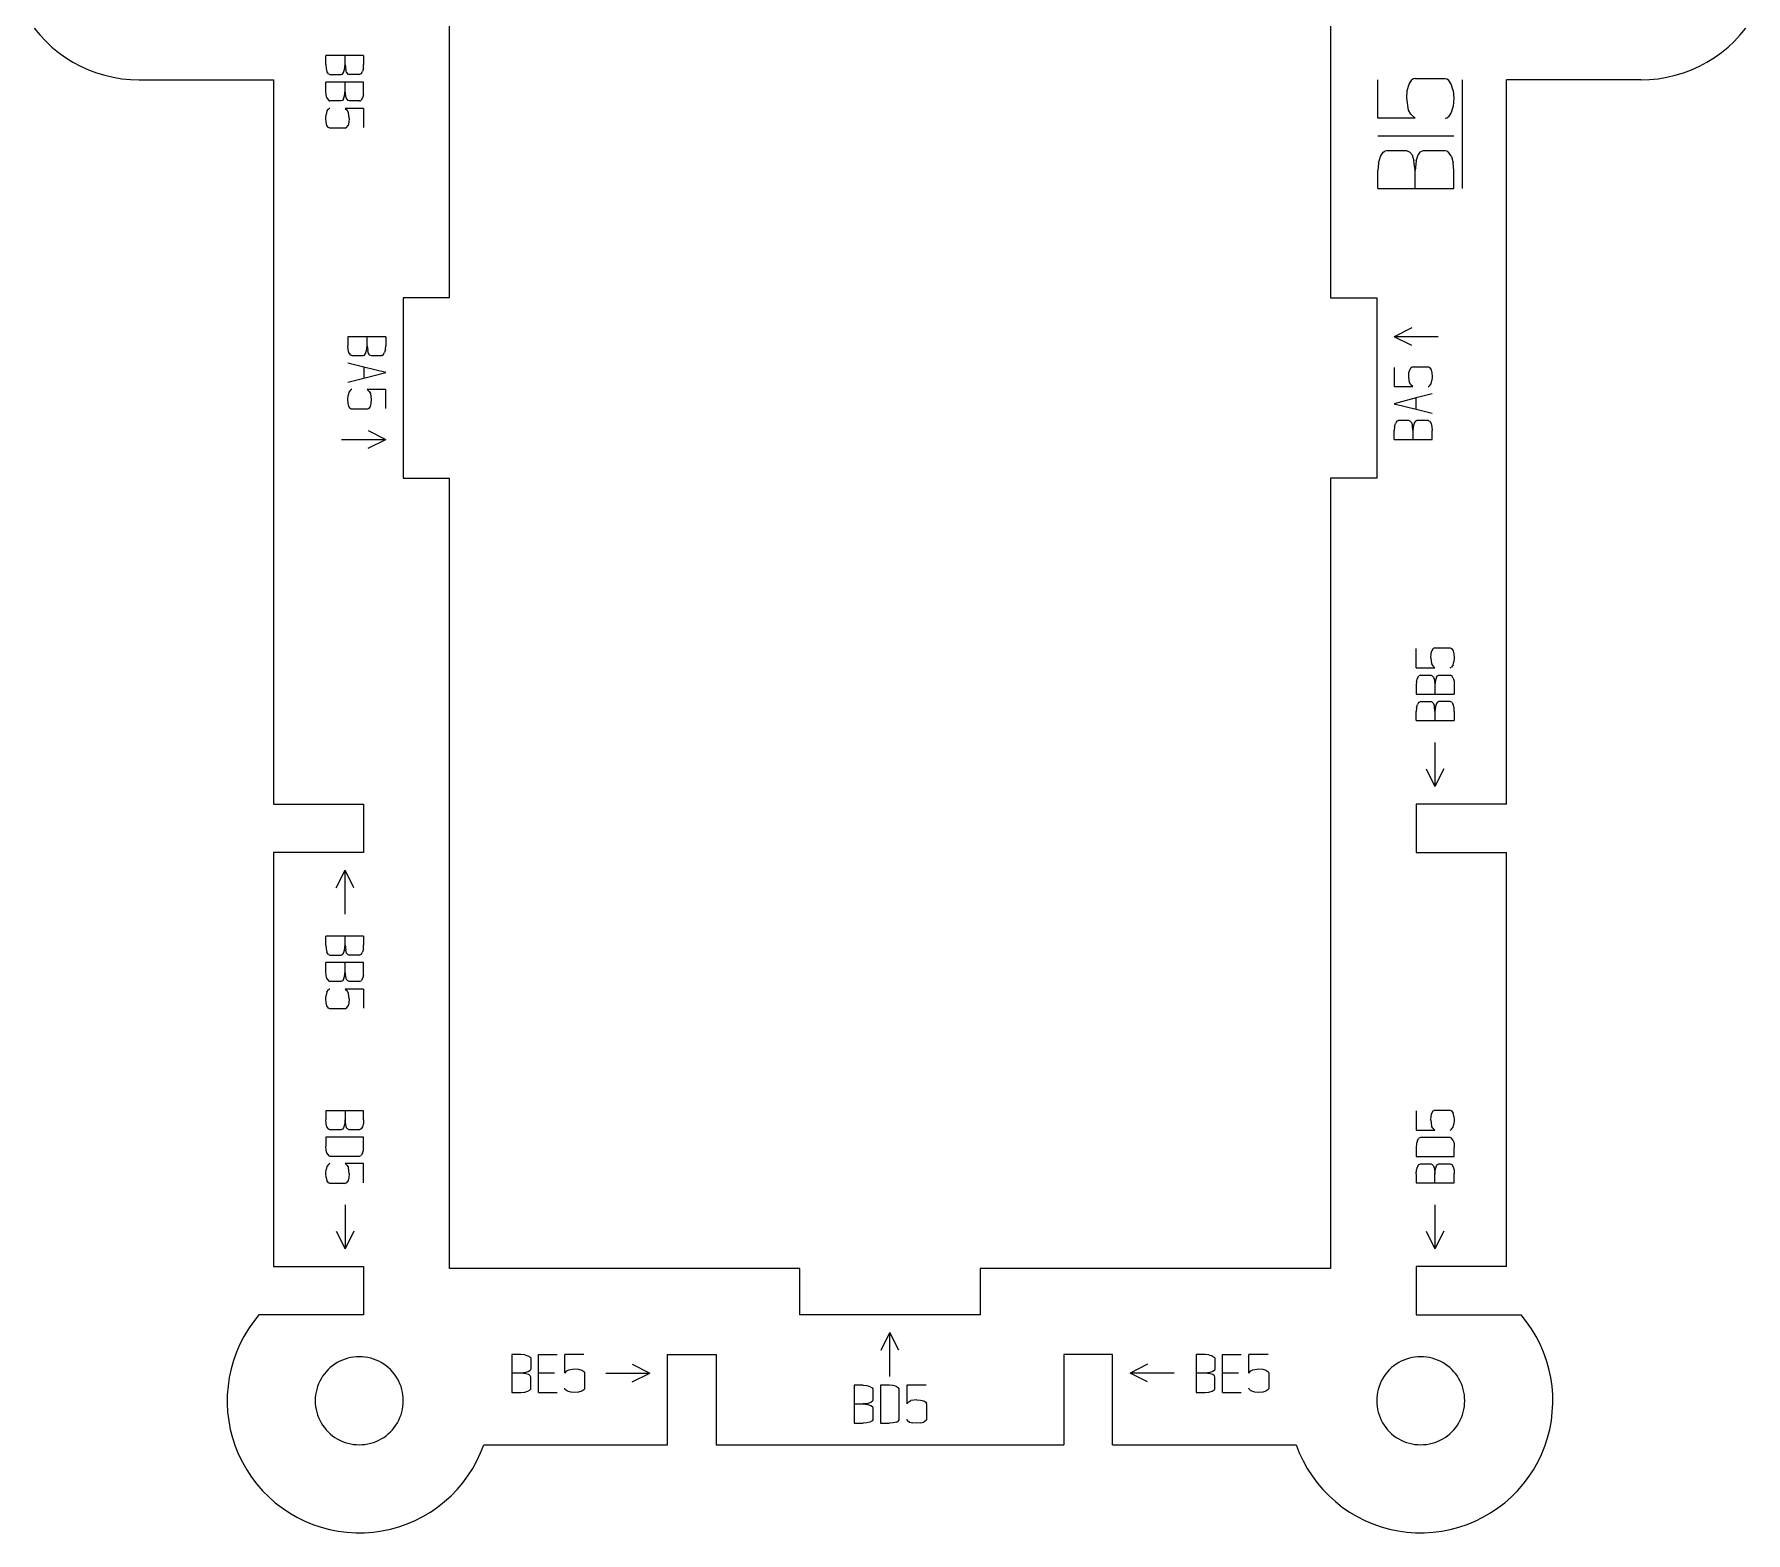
# Model space of a CAD drawing. Header units: millimetres. Extents: x 1228 to 1428, y -302 to 58.
# Drawn here: x 1230.9 to 1425.2, y -301.6 to -131.4 of the extents above; entities that cross this region are included whole.
import ezdxf

# ---------------------------------------------------------------- set-up
doc = ezdxf.new("R2010")
doc.units = ezdxf.units.MM
doc.layers.add('code', color=2, linetype='Continuous')
doc.layers.add('drawing', color=7, linetype='Continuous')

msp = doc.modelspace()

# ---------------------------------------------------------------- linework, layer by layer
at = {"layer": 'code'}
for p, q in [((1266.23, -133.81), (1264.03, -133.81)), ((1264.03, -134.83), (1264.03, -133.81)), ((1266.23, -134.83), (1266.23, -133.81)), ((1268.34, -133.81), (1266.23, -133.81)), ((1268.34, -133.81), (1268.34, -134.83)), ((1264.03, -134.83), (1264.07, -135.26)), ((1264.07, -135.26), (1264.17, -135.62)), ((1264.33, -135.87), (1264.17, -135.62)), ((1264.33, -135.87), (1264.42, -135.93)), ((1264.42, -135.93), (1264.51, -135.95)), ((1264.51, -135.95), (1265.77, -135.95)), ((1265.77, -135.95), (1265.92, -135.9)), ((1265.92, -135.9), (1266.06, -135.72)), ((1266.06, -135.72), (1266.16, -135.39)), ((1266.16, -135.39), (1266.23, -134.83)), ((1266.23, -134.83), (1266.3, -135.38)), ((1266.4, -135.72), (1266.3, -135.38)), ((1266.4, -135.72), (1266.54, -135.9)), ((1266.54, -135.9), (1266.69, -135.95)), ((1267.86, -135.95), (1266.69, -135.95)), ((1267.86, -135.95), (1267.95, -135.93)), ((1268.04, -135.87), (1267.95, -135.93)), ((1268.04, -135.87), (1268.2, -135.62)), ((1268.31, -135.26), (1268.2, -135.62)), ((1268.31, -135.26), (1268.34, -134.83)), ((1264.03, -137.83), (1264.03, -136.81)), ((1266.23, -136.81), (1264.03, -136.81)), ((1264.07, -138.26), (1264.03, -137.83)), ((1266.16, -138.38), (1266.23, -137.83)), ((1268.34, -136.81), (1266.23, -136.81)), ((1266.23, -137.83), (1266.23, -136.81)), ((1266.3, -138.38), (1266.23, -137.83)), ((1268.31, -138.26), (1268.34, -137.83)), ((1268.34, -137.83), (1268.34, -136.81)), ((1383.48, -140.91), (1383.48, -136.56)), ((1386.75, -138.66), (1386.82, -137.78)), ((1386.82, -137.78), (1387.03, -137.06)), ((1387.03, -137.06), (1387.34, -136.57)), ((1387.52, -136.45), (1387.34, -136.57)), ((1387.71, -136.41), (1387.52, -136.45)), ((1387.71, -136.41), (1391.13, -136.41)), ((1391.13, -136.41), (1391.32, -136.45)), ((1391.32, -136.45), (1391.5, -136.57)), ((1391.81, -137.06), (1391.5, -136.57)), ((1392.02, -137.78), (1391.81, -137.06)), ((1392.02, -137.78), (1392.09, -138.66)), ((1393.09, -148.9), (1393.09, -136.56)), ((1264.17, -138.62), (1264.07, -138.26)), ((1264.17, -138.62), (1264.33, -138.87)), ((1264.17, -140.13), (1264.33, -139.89)), ((1264.33, -138.87), (1264.42, -138.93)), ((1264.42, -139.83), (1264.33, -139.89)), ((1264.42, -138.93), (1264.51, -138.95)), ((1264.51, -139.81), (1264.42, -139.83)), ((1265.77, -138.95), (1264.51, -138.95)), ((1265.92, -138.89), (1265.77, -138.95)), ((1266.06, -138.72), (1265.92, -138.89)), ((1266.06, -138.72), (1266.16, -138.38)), ((1268.34, -139.81), (1266.23, -139.81)), ((1266.23, -139.81), (1266.48, -140.02)), ((1266.4, -138.72), (1266.3, -138.38)), ((1266.4, -138.72), (1266.54, -138.89)), ((1266.69, -138.95), (1266.54, -138.89)), ((1267.86, -138.95), (1266.69, -138.95)), ((1267.86, -138.95), (1267.95, -138.93)), ((1267.95, -138.93), (1268.04, -138.87)), ((1268.2, -138.62), (1268.04, -138.87)), ((1268.31, -138.26), (1268.2, -138.62)), ((1268.34, -139.81), (1268.34, -141.98)), ((1386.95, -140.01), (1386.75, -138.66)), ((1392.02, -139.54), (1391.81, -140.26)), ((1392.09, -138.66), (1392.02, -139.54)), ((1264.03, -140.93), (1264.07, -140.49)), ((1264.07, -141.37), (1264.03, -140.93)), ((1264.17, -140.13), (1264.07, -140.49)), ((1264.17, -141.73), (1264.07, -141.37)), ((1264.33, -141.97), (1264.17, -141.73)), ((1266.41, -141.97), (1266.57, -141.73)), ((1266.61, -140.26), (1266.48, -140.02)), ((1266.67, -141.37), (1266.57, -141.73)), ((1266.71, -140.93), (1266.61, -140.26)), ((1266.71, -140.93), (1266.67, -141.37)), ((1387.71, -140.91), (1383.48, -140.91)), ((1387.2, -140.47), (1386.95, -140.01)), ((1387.71, -140.91), (1387.2, -140.47)), ((1391.13, -140.91), (1391.32, -140.87)), ((1391.32, -140.87), (1391.5, -140.75)), ((1391.81, -140.26), (1391.5, -140.75)), ((1264.42, -142.03), (1264.33, -141.97)), ((1264.51, -142.05), (1264.42, -142.03)), ((1266.23, -142.05), (1264.51, -142.05)), ((1266.23, -142.05), (1266.32, -142.03)), ((1266.32, -142.03), (1266.41, -141.97)), ((1383.46, -142.91), (1392.09, -142.91)), ((1383.55, -146.01), (1383.76, -145.28)), ((1383.76, -145.28), (1384.08, -144.78)), ((1384.08, -144.78), (1384.25, -144.66)), ((1384.44, -144.62), (1384.25, -144.66)), ((1386.77, -144.62), (1384.44, -144.62)), ((1386.77, -144.62), (1387.08, -144.73)), ((1387.08, -144.73), (1387.36, -145.08)), ((1387.36, -145.08), (1387.57, -145.76)), ((1387.83, -145.75), (1388.05, -145.08)), ((1388.05, -145.08), (1388.31, -144.73)), ((1388.62, -144.62), (1388.31, -144.73)), ((1391.13, -144.62), (1388.62, -144.62)), ((1391.33, -144.66), (1391.13, -144.62)), ((1391.33, -144.66), (1391.51, -144.78)), ((1391.82, -145.28), (1391.51, -144.78)), ((1391.82, -145.28), (1392.02, -146)), ((1383.55, -146.01), (1383.48, -146.87)), ((1383.48, -148.9), (1383.48, -146.87)), ((1387.7, -146.87), (1387.57, -145.76)), ((1387.83, -145.75), (1387.7, -146.87)), ((1387.7, -148.9), (1387.7, -146.87)), ((1392.09, -146.87), (1392.02, -146)), ((1392.09, -148.9), (1392.09, -146.87)), ((1383.48, -148.9), (1387.7, -148.9)), ((1387.7, -148.9), (1392.09, -148.9)), ((1387.34, -164.73), (1385.34, -165.73)), ((1266.53, -165.73), (1266.53, -166.75)), ((1268.73, -165.73), (1266.53, -165.73)), ((1266.57, -167.18), (1266.53, -166.75)), ((1268.66, -167.3), (1268.73, -166.75)), ((1270.84, -165.73), (1268.73, -165.73)), ((1268.73, -166.75), (1268.73, -165.73)), ((1268.73, -166.75), (1268.8, -167.3)), ((1270.81, -167.18), (1270.84, -166.75)), ((1270.84, -165.73), (1270.84, -166.75)), ((1390.34, -165.73), (1385.34, -165.73)), ((1387.34, -166.73), (1385.34, -165.73)), ((1268.36, -169.18), (1266.53, -168.73)), ((1266.67, -167.54), (1266.57, -167.18)), ((1266.83, -167.79), (1266.67, -167.54)), ((1266.92, -167.85), (1266.83, -167.79)), ((1267.01, -167.87), (1266.92, -167.85)), ((1267.01, -167.87), (1268.27, -167.87)), ((1268.27, -167.87), (1268.42, -167.81)), ((1268.42, -167.81), (1268.56, -167.64)), ((1268.56, -167.64), (1268.66, -167.3)), ((1268.9, -167.64), (1268.8, -167.3)), ((1269.04, -167.81), (1268.9, -167.64)), ((1269.04, -167.81), (1269.19, -167.87)), ((1269.19, -167.87), (1270.36, -167.87)), ((1270.45, -167.85), (1270.36, -167.87)), ((1270.45, -167.85), (1270.54, -167.79)), ((1270.54, -167.79), (1270.7, -167.54)), ((1270.81, -167.18), (1270.7, -167.54)), ((1266.53, -170.91), (1268.36, -170.44)), ((1270.85, -169.79), (1268.36, -169.18)), ((1268.36, -169.18), (1268.36, -170.44)), ((1268.36, -170.44), (1270.85, -169.79)), ((1385.34, -169.23), (1385.34, -171.4)), ((1386.98, -170.28), (1387.01, -169.84)), ((1387.08, -170.95), (1386.98, -170.28)), ((1387.01, -169.84), (1387.12, -169.48)), ((1387.2, -171.18), (1387.08, -170.95)), ((1387.12, -169.48), (1387.27, -169.23)), ((1387.27, -169.23), (1387.36, -169.17)), ((1387.36, -169.17), (1387.46, -169.15)), ((1387.46, -169.15), (1389.17, -169.15)), ((1389.17, -169.15), (1389.27, -169.17)), ((1389.27, -169.17), (1389.35, -169.23)), ((1389.35, -169.23), (1389.51, -169.48)), ((1389.51, -169.48), (1389.61, -169.84)), ((1389.51, -171.08), (1389.61, -170.72)), ((1389.61, -169.84), (1389.65, -170.28)), ((1389.65, -170.28), (1389.61, -170.72)), ((1266.53, -172.85), (1266.57, -172.41)), ((1266.57, -173.29), (1266.53, -172.85)), ((1266.67, -172.04), (1266.57, -172.41)), ((1266.83, -171.8), (1266.67, -172.04)), ((1266.83, -171.8), (1266.92, -171.74)), ((1267.01, -171.72), (1266.92, -171.74)), ((1270.84, -171.72), (1268.73, -171.72)), ((1268.73, -171.72), (1268.98, -171.94)), ((1268.98, -171.94), (1269.11, -172.17)), ((1269.11, -172.17), (1269.21, -172.85)), ((1269.21, -172.85), (1269.17, -173.29)), ((1270.84, -173.9), (1270.84, -171.72)), ((1385.34, -171.4), (1387.46, -171.4)), ((1387.83, -172.69), (1385.34, -173.34)), ((1387.46, -171.4), (1387.2, -171.18)), ((1389.65, -172.21), (1387.83, -172.69)), ((1387.83, -173.95), (1387.83, -172.69)), ((1389.17, -171.4), (1389.27, -171.38)), ((1389.35, -171.32), (1389.27, -171.38)), ((1389.35, -171.32), (1389.51, -171.08)), ((1266.67, -173.65), (1266.57, -173.29)), ((1266.83, -173.89), (1266.67, -173.65)), ((1266.92, -173.95), (1266.83, -173.89)), ((1267.01, -173.97), (1266.92, -173.95)), ((1268.73, -173.97), (1267.01, -173.97)), ((1268.82, -173.95), (1268.73, -173.97)), ((1268.91, -173.89), (1268.82, -173.95)), ((1269.07, -173.65), (1268.91, -173.89)), ((1269.17, -173.29), (1269.07, -173.65)), ((1385.34, -173.34), (1387.83, -173.95)), ((1387.83, -173.95), (1389.65, -174.4)), ((1268.84, -176.4), (1270.84, -177.4)), ((1385.38, -175.95), (1385.34, -176.38)), ((1385.34, -177.4), (1385.34, -176.38)), ((1385.38, -175.95), (1385.49, -175.58)), ((1385.64, -175.34), (1385.49, -175.58)), ((1385.73, -175.27), (1385.64, -175.34)), ((1385.73, -175.27), (1385.82, -175.25)), ((1386.99, -175.25), (1385.82, -175.25)), ((1387.14, -175.31), (1386.99, -175.25)), ((1387.14, -175.31), (1387.28, -175.48)), ((1387.28, -175.48), (1387.39, -175.83)), ((1387.45, -176.38), (1387.39, -175.83)), ((1387.52, -175.82), (1387.45, -176.38)), ((1387.45, -176.38), (1387.45, -177.4)), ((1387.63, -175.48), (1387.52, -175.82)), ((1387.76, -175.31), (1387.63, -175.48)), ((1387.91, -175.25), (1387.76, -175.31)), ((1389.17, -175.25), (1387.91, -175.25)), ((1389.17, -175.25), (1389.27, -175.27)), ((1389.27, -175.27), (1389.36, -175.34)), ((1389.36, -175.34), (1389.51, -175.58)), ((1389.51, -175.58), (1389.62, -175.95)), ((1389.62, -175.95), (1389.65, -176.38)), ((1389.65, -177.4), (1389.65, -176.38)), ((1265.84, -177.4), (1270.84, -177.4)), ((1268.84, -178.4), (1270.84, -177.4)), ((1385.34, -177.4), (1387.45, -177.4)), ((1387.45, -177.4), (1389.65, -177.4)), ((1387.84, -203.32), (1387.84, -201.15)), ((1389.48, -202.19), (1389.51, -201.75)), ((1389.51, -201.75), (1389.62, -201.39)), ((1389.77, -201.15), (1389.62, -201.39)), ((1389.86, -201.09), (1389.77, -201.15)), ((1389.96, -201.07), (1389.86, -201.09)), ((1389.96, -201.07), (1391.67, -201.07)), ((1391.67, -201.07), (1391.77, -201.09)), ((1391.77, -201.09), (1391.85, -201.15)), ((1391.85, -201.15), (1392.01, -201.39)), ((1392.01, -201.39), (1392.11, -201.75)), ((1392.11, -201.75), (1392.15, -202.19)), ((1387.84, -203.32), (1389.96, -203.32)), ((1389.48, -202.19), (1389.58, -202.87)), ((1389.58, -202.87), (1389.7, -203.1)), ((1389.96, -203.32), (1389.7, -203.1)), ((1391.67, -203.32), (1391.77, -203.3)), ((1391.77, -203.3), (1391.85, -203.24)), ((1392.01, -203), (1391.85, -203.24)), ((1392.01, -203), (1392.11, -202.64)), ((1392.15, -202.19), (1392.11, -202.64)), ((1387.88, -204.87), (1387.84, -205.3)), ((1387.84, -205.3), (1387.84, -206.32)), ((1387.88, -204.87), (1387.99, -204.5)), ((1387.99, -204.5), (1388.14, -204.26)), ((1388.23, -204.19), (1388.14, -204.26)), ((1388.32, -204.17), (1388.23, -204.19)), ((1388.32, -204.17), (1389.49, -204.17)), ((1389.49, -204.17), (1389.64, -204.23)), ((1389.78, -204.4), (1389.64, -204.23)), ((1389.78, -204.4), (1389.89, -204.75)), ((1389.89, -204.75), (1389.95, -205.3)), ((1390.02, -204.74), (1389.95, -205.3)), ((1389.95, -205.3), (1389.95, -206.32)), ((1390.13, -204.4), (1390.02, -204.74)), ((1390.13, -204.4), (1390.26, -204.23)), ((1390.26, -204.23), (1390.41, -204.17)), ((1390.41, -204.17), (1391.67, -204.17)), ((1391.77, -204.19), (1391.67, -204.17)), ((1391.86, -204.26), (1391.77, -204.19)), ((1392.01, -204.5), (1391.86, -204.26)), ((1392.01, -204.5), (1392.12, -204.86)), ((1392.12, -204.86), (1392.15, -205.3)), ((1392.15, -205.3), (1392.15, -206.32)), ((1387.84, -206.32), (1389.95, -206.32)), ((1387.88, -207.87), (1387.84, -208.29)), ((1387.88, -207.87), (1387.99, -207.5)), ((1388.14, -207.25), (1387.99, -207.5)), ((1388.14, -207.25), (1388.23, -207.19)), ((1388.32, -207.17), (1388.23, -207.19)), ((1388.32, -207.17), (1389.49, -207.17)), ((1389.64, -207.23), (1389.49, -207.17)), ((1389.78, -207.4), (1389.64, -207.23)), ((1389.78, -207.4), (1389.89, -207.74)), ((1389.95, -208.29), (1389.89, -207.74)), ((1389.95, -206.32), (1392.15, -206.32)), ((1390.02, -207.74), (1389.95, -208.29)), ((1390.13, -207.4), (1390.02, -207.74)), ((1390.26, -207.23), (1390.13, -207.4)), ((1390.41, -207.17), (1390.26, -207.23)), ((1391.67, -207.17), (1390.41, -207.17)), ((1391.77, -207.19), (1391.67, -207.17)), ((1391.86, -207.25), (1391.77, -207.19)), ((1391.86, -207.25), (1392.01, -207.5)), ((1392.12, -207.86), (1392.01, -207.5)), ((1392.15, -208.29), (1392.12, -207.86)), ((1387.84, -209.31), (1387.84, -208.29)), ((1387.84, -209.31), (1389.95, -209.31)), ((1389.95, -208.29), (1389.95, -209.31)), ((1389.95, -209.31), (1392.15, -209.31)), ((1392.15, -208.29), (1392.15, -209.31)), ((1389.95, -211.81), (1389.95, -216.81)), ((1388.95, -214.81), (1389.95, -216.81)), ((1390.95, -214.81), (1389.95, -216.81)), ((1265.23, -228.31), (1266.23, -226.31)), ((1266.23, -231.31), (1266.23, -226.31)), ((1267.23, -228.31), (1266.23, -226.31)), ((1266.23, -233.81), (1264.03, -233.81)), ((1264.03, -234.83), (1264.03, -233.81)), ((1264.03, -234.83), (1264.07, -235.26)), ((1266.16, -235.39), (1266.23, -234.83)), ((1266.23, -234.83), (1266.23, -233.81)), ((1268.34, -233.81), (1266.23, -233.81)), ((1266.23, -234.83), (1266.3, -235.38)), ((1268.31, -235.26), (1268.34, -234.83)), ((1268.34, -233.81), (1268.34, -234.83)), ((1264.03, -237.83), (1264.03, -236.81)), ((1266.23, -236.81), (1264.03, -236.81)), ((1264.07, -235.26), (1264.17, -235.62)), ((1264.33, -235.87), (1264.17, -235.62)), ((1264.33, -235.87), (1264.42, -235.93)), ((1264.42, -235.93), (1264.51, -235.95)), ((1264.51, -235.95), (1265.77, -235.95)), ((1265.77, -235.95), (1265.92, -235.9)), ((1265.92, -235.9), (1266.06, -235.72)), ((1266.06, -235.72), (1266.16, -235.39)), ((1268.34, -236.81), (1266.23, -236.81)), ((1266.23, -237.83), (1266.23, -236.81)), ((1266.4, -235.72), (1266.3, -235.38)), ((1266.4, -235.72), (1266.54, -235.9)), ((1266.54, -235.9), (1266.69, -235.95)), ((1267.86, -235.95), (1266.69, -235.95)), ((1267.86, -235.95), (1267.95, -235.93)), ((1268.04, -235.87), (1267.95, -235.93)), ((1268.04, -235.87), (1268.2, -235.62)), ((1268.31, -235.26), (1268.2, -235.62)), ((1268.34, -237.83), (1268.34, -236.81)), ((1264.07, -238.26), (1264.03, -237.83)), ((1264.17, -238.62), (1264.07, -238.26)), ((1264.17, -238.62), (1264.33, -238.87)), ((1264.33, -238.87), (1264.42, -238.93)), ((1264.42, -238.93), (1264.51, -238.95)), ((1265.77, -238.95), (1264.51, -238.95)), ((1265.92, -238.89), (1265.77, -238.95)), ((1266.06, -238.72), (1265.92, -238.89)), ((1266.06, -238.72), (1266.16, -238.38)), ((1266.16, -238.38), (1266.23, -237.83)), ((1266.3, -238.38), (1266.23, -237.83)), ((1266.4, -238.72), (1266.3, -238.38)), ((1266.4, -238.72), (1266.54, -238.89)), ((1266.69, -238.95), (1266.54, -238.89)), ((1267.86, -238.95), (1266.69, -238.95)), ((1267.86, -238.95), (1267.95, -238.93)), ((1267.95, -238.93), (1268.04, -238.87)), ((1268.2, -238.62), (1268.04, -238.87)), ((1268.31, -238.26), (1268.2, -238.62)), ((1268.31, -238.26), (1268.34, -237.83)), ((1264.03, -240.93), (1264.07, -240.49)), ((1264.07, -241.37), (1264.03, -240.93)), ((1264.17, -240.13), (1264.07, -240.49)), ((1264.17, -240.13), (1264.33, -239.89)), ((1264.42, -239.83), (1264.33, -239.89)), ((1264.51, -239.81), (1264.42, -239.83)), ((1268.34, -239.81), (1266.23, -239.81)), ((1266.23, -239.81), (1266.48, -240.02)), ((1266.61, -240.26), (1266.48, -240.02)), ((1266.71, -240.93), (1266.61, -240.26)), ((1266.71, -240.93), (1266.67, -241.37)), ((1268.34, -239.81), (1268.34, -241.98)), ((1264.17, -241.73), (1264.07, -241.37)), ((1264.33, -241.97), (1264.17, -241.73)), ((1264.42, -242.03), (1264.33, -241.97)), ((1264.51, -242.05), (1264.42, -242.03)), ((1266.23, -242.05), (1264.51, -242.05)), ((1266.23, -242.05), (1266.32, -242.03)), ((1266.32, -242.03), (1266.41, -241.97)), ((1266.41, -241.97), (1266.57, -241.73)), ((1266.67, -241.37), (1266.57, -241.73)), ((1266.23, -253.65), (1264.03, -253.65)), ((1264.03, -253.65), (1264.03, -254.66)), ((1266.23, -253.65), (1266.23, -254.66)), ((1268.34, -253.65), (1266.23, -253.65)), ((1268.34, -254.66), (1268.34, -253.65)), ((1387.84, -253.65), (1387.84, -255.82)), ((1389.48, -254.69), (1389.51, -254.25)), ((1389.51, -254.25), (1389.62, -253.89)), ((1389.62, -253.89), (1389.77, -253.65)), ((1389.77, -253.65), (1389.86, -253.59)), ((1389.96, -253.57), (1389.86, -253.59)), ((1389.96, -253.57), (1391.67, -253.57)), ((1391.67, -253.57), (1391.77, -253.59)), ((1391.77, -253.59), (1391.85, -253.65)), ((1391.85, -253.65), (1392.01, -253.89)), ((1392.11, -254.25), (1392.01, -253.89)), ((1392.11, -254.25), (1392.15, -254.69)), ((1264.07, -255.1), (1264.03, -254.66)), ((1264.17, -255.46), (1264.07, -255.1)), ((1264.33, -255.7), (1264.17, -255.46)), ((1264.42, -255.77), (1264.33, -255.7)), ((1264.51, -255.79), (1264.42, -255.77)), ((1265.77, -255.79), (1264.51, -255.79)), ((1265.92, -255.73), (1265.77, -255.79)), ((1266.06, -255.56), (1265.92, -255.73)), ((1266.16, -255.22), (1266.06, -255.56)), ((1266.23, -254.66), (1266.16, -255.22)), ((1266.3, -255.21), (1266.23, -254.66)), ((1266.4, -255.56), (1266.3, -255.21)), ((1266.54, -255.73), (1266.4, -255.56)), ((1266.69, -255.79), (1266.54, -255.73)), ((1267.86, -255.79), (1266.69, -255.79)), ((1267.95, -255.77), (1267.86, -255.79)), ((1268.04, -255.7), (1267.95, -255.77)), ((1268.2, -255.46), (1268.04, -255.7)), ((1268.31, -255.09), (1268.2, -255.46)), ((1268.34, -254.66), (1268.31, -255.09)), ((1387.84, -255.82), (1389.96, -255.82)), ((1389.48, -254.69), (1389.58, -255.37)), ((1389.7, -255.6), (1389.58, -255.37)), ((1389.96, -255.82), (1389.7, -255.6)), ((1391.67, -255.82), (1391.77, -255.8)), ((1391.77, -255.8), (1391.85, -255.74)), ((1391.85, -255.74), (1392.01, -255.5)), ((1392.01, -255.5), (1392.11, -255.14)), ((1392.15, -254.69), (1392.11, -255.14)), ((1264.03, -256.64), (1264.03, -257.66)), ((1268.34, -256.64), (1264.03, -256.64)), ((1264.07, -258.1), (1264.03, -257.66)), ((1264.17, -258.46), (1264.07, -258.1)), ((1268.2, -258.46), (1268.31, -258.09)), ((1268.31, -258.09), (1268.34, -257.66)), ((1268.34, -257.66), (1268.34, -256.64)), ((1387.88, -257.36), (1387.84, -257.8)), ((1387.84, -257.8), (1387.84, -258.82)), ((1387.99, -257), (1387.88, -257.36)), ((1387.99, -257), (1388.14, -256.75)), ((1388.23, -256.69), (1388.14, -256.75)), ((1388.32, -256.67), (1388.23, -256.69)), ((1391.67, -256.67), (1388.32, -256.67)), ((1391.77, -256.69), (1391.67, -256.67)), ((1391.85, -256.75), (1391.77, -256.69)), ((1392.01, -257), (1391.85, -256.75)), ((1392.01, -257), (1392.12, -257.35)), ((1392.12, -257.35), (1392.15, -257.8)), ((1392.15, -258.82), (1392.15, -257.8)), ((1264.03, -260.76), (1264.07, -260.32)), ((1264.17, -259.96), (1264.07, -260.32)), ((1264.17, -258.46), (1264.33, -258.7)), ((1264.33, -259.72), (1264.17, -259.96)), ((1264.33, -258.7), (1264.42, -258.76)), ((1264.42, -259.66), (1264.33, -259.72)), ((1264.42, -258.76), (1264.51, -258.78)), ((1264.51, -259.64), (1264.42, -259.66)), ((1264.51, -258.78), (1267.86, -258.78)), ((1266.23, -259.64), (1266.48, -259.86)), ((1268.34, -259.64), (1266.23, -259.64)), ((1266.48, -259.86), (1266.61, -260.09)), ((1266.71, -260.76), (1266.61, -260.09)), ((1267.86, -258.78), (1267.95, -258.76)), ((1267.95, -258.76), (1268.04, -258.7)), ((1268.2, -258.46), (1268.04, -258.7)), ((1268.34, -261.81), (1268.34, -259.64)), ((1387.84, -258.82), (1392.15, -258.82)), ((1387.88, -260.37), (1387.99, -260)), ((1387.99, -260), (1388.14, -259.75)), ((1388.14, -259.75), (1388.23, -259.69)), ((1388.23, -259.69), (1388.32, -259.67)), ((1388.32, -259.67), (1389.49, -259.67)), ((1389.49, -259.67), (1389.64, -259.73)), ((1389.64, -259.73), (1389.78, -259.9)), ((1389.78, -259.9), (1389.89, -260.24)), ((1389.89, -260.24), (1389.95, -260.79)), ((1389.95, -260.79), (1390.02, -260.24)), ((1390.02, -260.24), (1390.13, -259.9)), ((1390.13, -259.9), (1390.26, -259.73)), ((1390.26, -259.73), (1390.41, -259.67)), ((1390.41, -259.67), (1391.67, -259.67)), ((1391.67, -259.67), (1391.77, -259.69)), ((1391.77, -259.69), (1391.86, -259.75)), ((1391.86, -259.75), (1392.01, -260)), ((1392.01, -260), (1392.12, -260.36)), ((1392.12, -260.36), (1392.15, -260.79)), ((1264.07, -261.2), (1264.03, -260.76)), ((1264.07, -261.2), (1264.17, -261.57)), ((1264.33, -261.81), (1264.17, -261.57)), ((1264.42, -261.87), (1264.33, -261.81)), ((1264.51, -261.89), (1264.42, -261.87)), ((1266.23, -261.89), (1264.51, -261.89)), ((1266.23, -261.89), (1266.32, -261.87)), ((1266.41, -261.81), (1266.32, -261.87)), ((1266.57, -261.57), (1266.41, -261.81)), ((1266.67, -261.2), (1266.57, -261.57)), ((1266.71, -260.76), (1266.67, -261.2)), ((1387.84, -260.79), (1387.88, -260.37)), ((1387.84, -260.79), (1387.84, -261.81)), ((1387.84, -261.81), (1389.95, -261.81)), ((1389.95, -261.81), (1389.95, -260.79)), ((1389.95, -261.81), (1392.15, -261.81)), ((1392.15, -261.81), (1392.15, -260.79)), ((1266.23, -264.31), (1266.23, -269.31)), ((1389.95, -264.31), (1389.95, -269.31)), ((1265.23, -267.31), (1266.23, -269.31)), ((1267.23, -267.31), (1266.23, -269.31)), ((1388.95, -267.31), (1389.95, -269.31)), ((1390.95, -267.31), (1389.95, -269.31)), ((1327.09, -280.81), (1328.09, -278.81)), ((1328.09, -283.81), (1328.09, -278.81)), ((1329.09, -280.81), (1328.09, -278.81)), ((1285.17, -281.31), (1285.17, -283.42)), ((1286.19, -281.31), (1285.17, -281.31)), ((1286.62, -281.35), (1286.19, -281.31)), ((1286.62, -281.35), (1286.99, -281.46)), ((1286.99, -281.46), (1287.23, -281.61)), ((1287.3, -281.7), (1287.23, -281.61)), ((1287.3, -281.7), (1287.32, -281.79)), ((1288.17, -281.31), (1290.3, -281.31)), ((1288.17, -283.4), (1288.17, -281.31)), ((1291.17, -283.43), (1291.17, -281.31)), ((1293.34, -281.31), (1291.17, -281.31)), ((1362.84, -281.31), (1362.84, -283.42)), ((1363.86, -281.31), (1362.84, -281.31)), ((1364.29, -281.35), (1363.86, -281.31)), ((1364.29, -281.35), (1364.65, -281.46)), ((1364.65, -281.46), (1364.9, -281.61)), ((1364.96, -281.7), (1364.9, -281.61)), ((1364.96, -281.7), (1364.98, -281.79)), ((1365.84, -281.31), (1367.97, -281.31)), ((1365.84, -283.4), (1365.84, -281.31)), ((1368.84, -283.43), (1368.84, -281.31)), ((1371.01, -281.31), (1368.84, -281.31)), ((1285.17, -283.42), (1285.17, -285.62)), ((1286.19, -283.42), (1285.17, -283.42)), ((1286.74, -283.36), (1286.19, -283.42)), ((1286.75, -283.49), (1286.19, -283.42)), ((1287.09, -283.25), (1286.74, -283.36)), ((1287.09, -283.6), (1286.75, -283.49)), ((1287.26, -283.11), (1287.09, -283.25)), ((1287.26, -283.73), (1287.09, -283.6)), ((1287.32, -282.96), (1287.26, -283.11)), ((1287.32, -281.79), (1287.32, -282.96)), ((1288.17, -285.62), (1288.17, -283.4)), ((1288.17, -283.4), (1290, -283.4)), ((1291.17, -283.43), (1291.39, -283.17)), ((1291.39, -283.17), (1291.62, -283.05)), ((1291.62, -283.05), (1292.29, -282.95)), ((1292.29, -282.95), (1292.73, -282.98)), ((1292.73, -282.98), (1293.1, -283.09)), ((1293.1, -283.09), (1293.34, -283.24)), ((1293.34, -283.24), (1293.4, -283.33)), ((1293.4, -283.33), (1293.42, -283.43)), ((1293.42, -283.43), (1293.42, -285.14)), ((1295.84, -283.42), (1300.84, -283.42)), ((1298.84, -282.42), (1300.84, -283.42)), ((1298.84, -284.42), (1300.84, -283.42)), ((1357.34, -282.42), (1355.34, -283.42)), ((1360.34, -283.42), (1355.34, -283.42)), ((1357.34, -284.42), (1355.34, -283.42)), ((1362.84, -283.42), (1362.84, -285.62)), ((1363.86, -283.42), (1362.84, -283.42)), ((1364.41, -283.36), (1363.86, -283.42)), ((1364.42, -283.49), (1363.86, -283.42)), ((1364.75, -283.25), (1364.41, -283.36)), ((1364.75, -283.6), (1364.42, -283.49)), ((1364.93, -283.11), (1364.75, -283.25)), ((1364.93, -283.73), (1364.75, -283.6)), ((1364.98, -282.96), (1364.93, -283.11)), ((1364.98, -281.79), (1364.98, -282.96)), ((1365.84, -285.62), (1365.84, -283.4)), ((1365.84, -283.4), (1367.67, -283.4)), ((1368.84, -283.43), (1369.05, -283.17)), ((1369.05, -283.17), (1369.29, -283.05)), ((1369.29, -283.05), (1369.96, -282.95)), ((1369.96, -282.95), (1370.4, -282.98)), ((1370.4, -282.98), (1370.76, -283.09)), ((1370.76, -283.09), (1371, -283.24)), ((1371, -283.24), (1371.06, -283.33)), ((1371.06, -283.33), (1371.08, -283.43)), ((1371.08, -283.43), (1371.08, -285.14)), ((1285.17, -285.62), (1286.19, -285.62)), ((1286.19, -285.62), (1286.63, -285.59)), ((1286.63, -285.59), (1286.99, -285.48)), ((1286.99, -285.48), (1287.23, -285.33)), ((1287.23, -285.33), (1287.3, -285.24)), ((1287.32, -283.88), (1287.26, -283.73)), ((1287.3, -285.24), (1287.32, -285.14)), ((1287.32, -285.14), (1287.32, -283.88)), ((1288.17, -285.62), (1290.3, -285.62)), ((1291.19, -285.24), (1291.17, -285.14)), ((1291.19, -285.24), (1291.25, -285.32)), ((1291.49, -285.48), (1291.25, -285.32)), ((1291.85, -285.58), (1291.49, -285.48)), ((1292.29, -285.62), (1291.85, -285.58)), ((1292.73, -285.58), (1292.29, -285.62)), ((1293.1, -285.48), (1292.73, -285.58)), ((1293.34, -285.32), (1293.1, -285.48)), ((1293.4, -285.24), (1293.34, -285.32)), ((1293.42, -285.14), (1293.4, -285.24)), ((1325.03, -284.81), (1324.01, -284.81)), ((1324.01, -284.81), (1324.01, -286.92)), ((1325.03, -284.81), (1325.46, -284.85)), ((1325.46, -284.85), (1325.82, -284.96)), ((1325.82, -284.96), (1326.07, -285.11)), ((1326.07, -285.11), (1326.13, -285.2)), ((1326.13, -285.2), (1326.15, -285.29)), ((1326.15, -285.29), (1326.15, -286.46)), ((1327.01, -284.81), (1327.01, -289.12)), ((1328.02, -284.81), (1327.01, -284.81)), ((1328.46, -284.85), (1328.02, -284.81)), ((1328.82, -284.96), (1328.46, -284.85)), ((1328.82, -284.96), (1329.07, -285.11)), ((1329.13, -285.2), (1329.07, -285.11)), ((1329.15, -285.29), (1329.13, -285.2)), ((1329.15, -288.64), (1329.15, -285.29)), ((1332.18, -284.81), (1330, -284.81)), ((1330, -284.81), (1330, -286.93)), ((1362.84, -285.62), (1363.86, -285.62)), ((1363.86, -285.62), (1364.29, -285.59)), ((1364.29, -285.59), (1364.65, -285.48)), ((1364.65, -285.48), (1364.9, -285.33)), ((1364.9, -285.33), (1364.96, -285.24)), ((1364.98, -283.88), (1364.93, -283.73)), ((1364.96, -285.24), (1364.98, -285.14)), ((1364.98, -285.14), (1364.98, -283.88)), ((1365.84, -285.62), (1367.97, -285.62)), ((1368.86, -285.24), (1368.84, -285.14)), ((1368.86, -285.24), (1368.92, -285.32)), ((1369.16, -285.48), (1368.92, -285.32)), ((1369.52, -285.58), (1369.16, -285.48)), ((1369.96, -285.62), (1369.52, -285.58)), ((1370.4, -285.58), (1369.96, -285.62)), ((1370.76, -285.48), (1370.4, -285.58)), ((1371, -285.32), (1370.76, -285.48)), ((1371.06, -285.24), (1371, -285.32)), ((1371.08, -285.14), (1371.06, -285.24)), ((1324.01, -286.92), (1324.01, -289.12)), ((1324.01, -286.92), (1325.03, -286.92)), ((1325.58, -286.86), (1325.03, -286.92)), ((1325.03, -286.92), (1325.58, -286.99)), ((1325.92, -286.75), (1325.58, -286.86)), ((1325.58, -286.99), (1325.92, -287.1)), ((1326.09, -286.61), (1325.92, -286.75)), ((1325.92, -287.1), (1326.09, -287.23)), ((1326.15, -286.46), (1326.09, -286.61)), ((1326.09, -287.23), (1326.15, -287.38)), ((1326.15, -287.38), (1326.15, -288.64)), ((1330, -286.93), (1330.22, -286.67)), ((1330.22, -286.67), (1330.45, -286.55)), ((1331.13, -286.45), (1330.45, -286.55)), ((1331.13, -286.45), (1331.57, -286.48)), ((1331.57, -286.48), (1331.93, -286.59)), ((1331.93, -286.59), (1332.17, -286.74)), ((1332.17, -286.74), (1332.23, -286.83)), ((1332.25, -286.93), (1332.23, -286.83)), ((1332.25, -286.93), (1332.25, -288.64)), ((1324.01, -289.12), (1325.03, -289.12)), ((1325.46, -289.09), (1325.03, -289.12)), ((1325.82, -288.98), (1325.46, -289.09)), ((1326.07, -288.83), (1325.82, -288.98)), ((1326.13, -288.74), (1326.07, -288.83)), ((1326.15, -288.64), (1326.13, -288.74)), ((1327.01, -289.12), (1328.02, -289.12)), ((1328.47, -289.09), (1328.02, -289.12)), ((1328.82, -288.98), (1328.47, -289.09)), ((1328.82, -288.98), (1329.07, -288.83)), ((1329.07, -288.83), (1329.13, -288.74)), ((1329.13, -288.74), (1329.15, -288.64)), ((1330, -288.64), (1330.02, -288.74)), ((1330.02, -288.74), (1330.08, -288.82)), ((1330.08, -288.82), (1330.32, -288.98)), ((1330.32, -288.98), (1330.69, -289.08)), ((1331.13, -289.12), (1330.69, -289.08)), ((1331.57, -289.08), (1331.13, -289.12)), ((1331.57, -289.08), (1331.93, -288.98)), ((1332.17, -288.82), (1331.93, -288.98)), ((1332.23, -288.74), (1332.17, -288.82)), ((1332.25, -288.64), (1332.23, -288.74))]:
    msp.add_line(p, q, dxfattribs=at)
at = {"layer": 'drawing'}
for p, q in [((1278.09, -161.31), (1278.09, -81.81)), ((1378.09, -81.81), (1378.09, -161.31)), ((1230.94, -130.69), (1231.56, -131.45)), ((1231.56, -131.45), (1232.24, -132.17)), ((1423.95, -132.17), (1424.62, -131.45)), ((1424.62, -131.45), (1425.24, -130.69)), ((1232.24, -132.17), (1232.95, -132.84)), ((1232.95, -132.84), (1233.71, -133.46)), ((1233.71, -133.46), (1234.51, -134.03)), ((1234.51, -134.03), (1235.34, -134.55)), ((1420.84, -134.55), (1421.68, -134.03)), ((1421.68, -134.03), (1422.47, -133.46)), ((1422.47, -133.46), (1423.23, -132.84)), ((1423.23, -132.84), (1423.95, -132.17)), ((1235.34, -134.55), (1236.21, -135.02)), ((1236.21, -135.02), (1237.1, -135.42)), ((1237.1, -135.42), (1238.02, -135.77)), ((1238.02, -135.77), (1238.96, -136.05)), ((1417.22, -136.05), (1418.16, -135.77)), ((1418.16, -135.77), (1419.08, -135.42)), ((1419.08, -135.42), (1419.98, -135.02)), ((1419.98, -135.02), (1420.84, -134.55)), ((1238.96, -136.05), (1239.92, -136.27)), ((1239.92, -136.27), (1240.88, -136.43)), ((1240.88, -136.43), (1241.86, -136.53)), ((1241.86, -136.53), (1242.84, -136.56)), ((1242.84, -136.56), (1258.09, -136.56)), ((1258.09, -136.56), (1258.09, -218.81)), ((1398.09, -218.81), (1398.09, -136.56)), ((1413.34, -136.56), (1398.09, -136.56)), ((1413.34, -136.56), (1414.32, -136.53)), ((1414.32, -136.53), (1415.3, -136.43)), ((1415.3, -136.43), (1416.27, -136.27)), ((1416.27, -136.27), (1417.22, -136.05)), ((1272.84, -161.31), (1272.84, -181.81)), ((1278.09, -161.31), (1272.84, -161.31)), ((1378.09, -161.31), (1383.34, -161.31)), ((1383.34, -161.31), (1383.34, -181.81)), ((1272.84, -181.81), (1278.09, -181.81)), ((1278.09, -271.56), (1278.09, -181.81)), ((1383.34, -181.81), (1378.09, -181.81)), ((1378.09, -181.81), (1378.09, -271.56)), ((1258.09, -218.81), (1268.34, -218.81)), ((1268.34, -218.81), (1268.34, -224.31)), ((1387.84, -218.81), (1387.84, -224.31)), ((1398.09, -218.81), (1387.84, -218.81)), ((1268.34, -224.31), (1258.09, -224.31)), ((1258.09, -224.31), (1258.09, -271.31)), ((1387.84, -224.31), (1398.09, -224.31)), ((1398.09, -271.31), (1398.09, -224.31)), ((1258.09, -271.31), (1268.34, -271.31)), ((1268.34, -271.31), (1268.34, -276.81)), ((1317.84, -271.56), (1278.09, -271.56)), ((1317.84, -276.81), (1317.84, -271.56)), ((1378.09, -271.56), (1338.34, -271.56)), ((1338.34, -271.56), (1338.34, -276.81)), ((1387.84, -271.31), (1387.84, -276.81)), ((1398.09, -271.31), (1387.84, -271.31)), ((1255.82, -277.59), (1255.26, -278.4)), ((1256.44, -276.81), (1255.82, -277.59)), ((1268.34, -276.81), (1256.44, -276.81)), ((1338.34, -276.81), (1317.84, -276.81)), ((1387.84, -276.81), (1399.74, -276.81)), ((1400.36, -277.59), (1399.74, -276.81)), ((1400.93, -278.4), (1400.36, -277.59)), ((1254.74, -279.25), (1254.29, -280.14)), ((1255.26, -278.4), (1254.74, -279.25)), ((1401.44, -279.25), (1400.93, -278.4)), ((1401.89, -280.14), (1401.44, -279.25)), ((1253.89, -281.05), (1253.56, -281.98)), ((1254.29, -280.14), (1253.89, -281.05)), ((1266.55, -281.73), (1266.23, -281.83)), ((1266.87, -281.66), (1266.55, -281.73)), ((1267.19, -281.6), (1266.87, -281.66)), ((1267.52, -281.57), (1267.19, -281.6)), ((1267.84, -281.56), (1267.52, -281.57)), ((1268.17, -281.57), (1267.84, -281.56)), ((1268.49, -281.6), (1268.17, -281.57)), ((1268.82, -281.66), (1268.49, -281.6)), ((1269.14, -281.73), (1268.82, -281.66)), ((1269.45, -281.83), (1269.14, -281.73)), ((1302.84, -291.56), (1302.84, -281.31)), ((1302.84, -281.31), (1308.34, -281.31)), ((1308.34, -281.31), (1308.34, -291.56)), ((1347.84, -281.31), (1347.84, -291.56)), ((1353.34, -281.31), (1347.84, -281.31)), ((1353.34, -291.56), (1353.34, -281.31)), ((1387.05, -281.73), (1386.73, -281.83)), ((1387.37, -281.66), (1387.05, -281.73)), ((1387.69, -281.6), (1387.37, -281.66)), ((1388.01, -281.57), (1387.69, -281.6)), ((1388.34, -281.56), (1388.01, -281.57)), ((1388.67, -281.57), (1388.34, -281.56)), ((1388.99, -281.6), (1388.67, -281.57)), ((1389.32, -281.66), (1388.99, -281.6)), ((1389.64, -281.73), (1389.32, -281.66)), ((1389.95, -281.83), (1389.64, -281.73)), ((1402.29, -281.05), (1401.89, -280.14)), ((1402.62, -281.98), (1402.29, -281.05)), ((1253.29, -282.94), (1253.08, -283.91)), ((1253.56, -281.98), (1253.29, -282.94)), ((1263.88, -283.52), (1263.68, -283.78)), ((1264.08, -283.27), (1263.88, -283.52)), ((1264.31, -283.03), (1264.08, -283.27)), ((1264.55, -282.8), (1264.31, -283.03)), ((1264.8, -282.6), (1264.55, -282.8)), ((1265.06, -282.4), (1264.8, -282.6)), ((1265.34, -282.23), (1265.06, -282.4)), ((1265.63, -282.08), (1265.34, -282.23)), ((1265.93, -281.94), (1265.63, -282.08)), ((1266.23, -281.83), (1265.93, -281.94)), ((1269.76, -281.94), (1269.45, -281.83)), ((1270.05, -282.08), (1269.76, -281.94)), ((1270.34, -282.23), (1270.05, -282.08)), ((1270.62, -282.4), (1270.34, -282.23)), ((1270.89, -282.6), (1270.62, -282.4)), ((1271.14, -282.8), (1270.89, -282.6)), ((1271.38, -283.03), (1271.14, -282.8)), ((1271.6, -283.27), (1271.38, -283.03)), ((1271.81, -283.52), (1271.6, -283.27)), ((1272, -283.78), (1271.81, -283.52)), ((1384.37, -283.52), (1384.18, -283.78)), ((1384.58, -283.27), (1384.37, -283.52)), ((1384.81, -283.03), (1384.58, -283.27)), ((1385.04, -282.8), (1384.81, -283.03)), ((1385.3, -282.6), (1385.04, -282.8)), ((1385.56, -282.4), (1385.3, -282.6)), ((1385.84, -282.23), (1385.56, -282.4)), ((1386.13, -282.08), (1385.84, -282.23)), ((1386.43, -281.94), (1386.13, -282.08)), ((1386.73, -281.83), (1386.43, -281.94)), ((1390.25, -281.94), (1389.95, -281.83)), ((1390.55, -282.08), (1390.25, -281.94)), ((1390.84, -282.23), (1390.55, -282.08)), ((1391.12, -282.4), (1390.84, -282.23)), ((1391.38, -282.6), (1391.12, -282.4)), ((1391.64, -282.8), (1391.38, -282.6)), ((1391.88, -283.03), (1391.64, -282.8)), ((1392.1, -283.27), (1391.88, -283.03)), ((1392.31, -283.52), (1392.1, -283.27)), ((1392.5, -283.78), (1392.31, -283.52)), ((1402.9, -282.94), (1402.62, -281.98)), ((1403.1, -283.91), (1402.9, -282.94)), ((1252.94, -284.89), (1252.86, -285.88)), ((1253.08, -283.91), (1252.94, -284.89)), ((1262.94, -285.59), (1262.88, -285.91)), ((1263.01, -285.27), (1262.94, -285.59)), ((1263.11, -284.95), (1263.01, -285.27)), ((1263.22, -284.65), (1263.11, -284.95)), ((1263.36, -284.35), (1263.22, -284.65)), ((1263.51, -284.06), (1263.36, -284.35)), ((1263.68, -283.78), (1263.51, -284.06)), ((1272.17, -284.06), (1272, -283.78)), ((1272.33, -284.35), (1272.17, -284.06)), ((1272.46, -284.65), (1272.33, -284.35)), ((1272.58, -284.95), (1272.46, -284.65)), ((1272.67, -285.27), (1272.58, -284.95)), ((1272.75, -285.59), (1272.67, -285.27)), ((1272.8, -285.91), (1272.75, -285.59)), ((1383.44, -285.59), (1383.38, -285.91)), ((1383.51, -285.27), (1383.44, -285.59)), ((1383.61, -284.95), (1383.51, -285.27)), ((1383.72, -284.65), (1383.61, -284.95)), ((1383.86, -284.35), (1383.72, -284.65)), ((1384.01, -284.06), (1383.86, -284.35)), ((1384.18, -283.78), (1384.01, -284.06)), ((1392.67, -284.06), (1392.5, -283.78)), ((1392.83, -284.35), (1392.67, -284.06)), ((1392.96, -284.65), (1392.83, -284.35)), ((1393.08, -284.95), (1392.96, -284.65)), ((1393.17, -285.27), (1393.08, -284.95)), ((1393.25, -285.59), (1393.17, -285.27)), ((1393.3, -285.91), (1393.25, -285.59)), ((1403.25, -284.89), (1403.1, -283.91)), ((1403.33, -285.88), (1403.25, -284.89)), ((1252.86, -285.88), (1252.85, -286.87)), ((1252.85, -286.87), (1252.9, -287.87)), ((1262.85, -286.24), (1262.84, -286.56)), ((1262.84, -286.56), (1262.85, -286.89)), ((1262.88, -285.91), (1262.85, -286.24)), ((1262.85, -286.89), (1262.88, -287.21)), ((1262.88, -287.21), (1262.94, -287.54)), ((1262.94, -287.54), (1263.01, -287.86)), ((1272.67, -287.86), (1272.75, -287.54)), ((1272.75, -287.54), (1272.8, -287.21)), ((1272.83, -286.24), (1272.8, -285.91)), ((1272.8, -287.21), (1272.83, -286.89)), ((1272.84, -286.56), (1272.83, -286.24)), ((1272.83, -286.89), (1272.84, -286.56)), ((1383.35, -286.24), (1383.34, -286.56)), ((1383.34, -286.56), (1383.35, -286.89)), ((1383.38, -285.91), (1383.35, -286.24)), ((1383.35, -286.89), (1383.38, -287.21)), ((1383.38, -287.21), (1383.44, -287.54)), ((1383.44, -287.54), (1383.51, -287.86)), ((1393.17, -287.86), (1393.25, -287.54)), ((1393.25, -287.54), (1393.3, -287.21)), ((1393.33, -286.24), (1393.3, -285.91)), ((1393.3, -287.21), (1393.33, -286.89)), ((1393.34, -286.56), (1393.33, -286.24)), ((1393.33, -286.89), (1393.34, -286.56)), ((1403.28, -287.87), (1403.34, -286.87)), ((1403.34, -286.87), (1403.33, -285.88)), ((1252.9, -287.87), (1253.02, -288.85)), ((1253.02, -288.85), (1253.2, -289.83)), ((1263.01, -287.86), (1263.11, -288.17)), ((1263.11, -288.17), (1263.22, -288.48)), ((1263.22, -288.48), (1263.36, -288.77)), ((1263.36, -288.77), (1263.51, -289.06)), ((1263.51, -289.06), (1263.68, -289.34)), ((1263.68, -289.34), (1263.88, -289.61)), ((1271.81, -289.61), (1272, -289.34)), ((1272, -289.34), (1272.17, -289.06)), ((1272.17, -289.06), (1272.33, -288.77)), ((1272.33, -288.77), (1272.46, -288.48)), ((1272.46, -288.48), (1272.58, -288.17)), ((1272.58, -288.17), (1272.67, -287.86)), ((1383.51, -287.86), (1383.61, -288.17)), ((1383.61, -288.17), (1383.72, -288.48)), ((1383.72, -288.48), (1383.86, -288.77)), ((1383.86, -288.77), (1384.01, -289.06)), ((1384.01, -289.06), (1384.18, -289.34)), ((1384.18, -289.34), (1384.37, -289.61)), ((1392.31, -289.61), (1392.5, -289.34)), ((1392.5, -289.34), (1392.67, -289.06)), ((1392.67, -289.06), (1392.83, -288.77)), ((1392.83, -288.77), (1392.96, -288.48)), ((1392.96, -288.48), (1393.08, -288.17)), ((1393.08, -288.17), (1393.17, -287.86)), ((1402.98, -289.83), (1403.17, -288.85)), ((1403.17, -288.85), (1403.28, -287.87)), ((1253.2, -289.83), (1253.45, -290.79)), ((1253.45, -290.79), (1253.76, -291.73)), ((1263.88, -289.61), (1264.08, -289.86)), ((1264.08, -289.86), (1264.31, -290.1)), ((1264.31, -290.1), (1264.55, -290.32)), ((1264.55, -290.32), (1264.8, -290.53)), ((1264.8, -290.53), (1265.06, -290.72)), ((1265.06, -290.72), (1265.34, -290.89)), ((1265.34, -290.89), (1265.63, -291.05)), ((1265.63, -291.05), (1265.93, -291.18)), ((1265.93, -291.18), (1266.23, -291.3)), ((1266.23, -291.3), (1266.55, -291.39)), ((1266.55, -291.39), (1266.87, -291.47)), ((1268.82, -291.47), (1269.14, -291.39)), ((1269.14, -291.39), (1269.45, -291.3)), ((1269.45, -291.3), (1269.76, -291.18)), ((1269.76, -291.18), (1270.05, -291.05)), ((1270.05, -291.05), (1270.34, -290.89)), ((1270.34, -290.89), (1270.62, -290.72)), ((1270.62, -290.72), (1270.89, -290.53)), ((1270.89, -290.53), (1271.14, -290.32)), ((1271.14, -290.32), (1271.38, -290.1)), ((1271.38, -290.1), (1271.6, -289.86)), ((1271.6, -289.86), (1271.81, -289.61)), ((1384.37, -289.61), (1384.58, -289.86)), ((1384.58, -289.86), (1384.81, -290.1)), ((1384.81, -290.1), (1385.04, -290.32)), ((1385.04, -290.32), (1385.3, -290.53)), ((1385.3, -290.53), (1385.56, -290.72)), ((1385.56, -290.72), (1385.84, -290.89)), ((1385.84, -290.89), (1386.13, -291.05)), ((1386.13, -291.05), (1386.43, -291.18)), ((1386.43, -291.18), (1386.73, -291.3)), ((1386.73, -291.3), (1387.05, -291.39)), ((1387.05, -291.39), (1387.37, -291.47)), ((1389.32, -291.47), (1389.64, -291.39)), ((1389.64, -291.39), (1389.95, -291.3)), ((1389.95, -291.3), (1390.25, -291.18)), ((1390.25, -291.18), (1390.55, -291.05)), ((1390.55, -291.05), (1390.84, -290.89)), ((1390.84, -290.89), (1391.12, -290.72)), ((1391.12, -290.72), (1391.38, -290.53)), ((1391.38, -290.53), (1391.64, -290.32)), ((1391.64, -290.32), (1391.88, -290.1)), ((1391.88, -290.1), (1392.1, -289.86)), ((1392.1, -289.86), (1392.31, -289.61)), ((1402.42, -291.73), (1402.73, -290.79)), ((1402.73, -290.79), (1402.98, -289.83)), ((1253.76, -291.73), (1254.13, -292.65)), ((1254.13, -292.65), (1254.57, -293.55)), ((1266.87, -291.47), (1267.19, -291.52)), ((1267.19, -291.52), (1267.52, -291.55)), ((1267.52, -291.55), (1267.84, -291.56)), ((1267.84, -291.56), (1268.17, -291.55)), ((1268.17, -291.55), (1268.49, -291.52)), ((1268.49, -291.52), (1268.82, -291.47)), ((1280.72, -294.25), (1281.2, -293.39)), ((1281.2, -293.39), (1281.62, -292.49)), ((1281.62, -292.49), (1281.98, -291.56)), ((1281.98, -291.56), (1302.84, -291.56)), ((1308.34, -291.56), (1347.84, -291.56)), ((1353.34, -291.56), (1374.2, -291.56)), ((1374.2, -291.56), (1374.56, -292.49)), ((1374.56, -292.49), (1374.98, -293.39)), ((1374.98, -293.39), (1375.46, -294.25)), ((1387.37, -291.47), (1387.69, -291.52)), ((1387.69, -291.52), (1388.01, -291.55)), ((1388.01, -291.55), (1388.34, -291.56)), ((1388.34, -291.56), (1388.67, -291.55)), ((1388.67, -291.55), (1388.99, -291.52)), ((1388.99, -291.52), (1389.32, -291.47)), ((1401.62, -293.55), (1402.05, -292.65)), ((1402.05, -292.65), (1402.42, -291.73)), ((1254.57, -293.55), (1255.06, -294.41)), ((1255.06, -294.41), (1255.61, -295.24)), ((1255.61, -295.24), (1256.21, -296.03)), ((1279.59, -295.89), (1280.18, -295.09)), ((1280.18, -295.09), (1280.72, -294.25)), ((1375.46, -294.25), (1376, -295.09)), ((1376, -295.09), (1376.59, -295.89)), ((1399.98, -296.03), (1400.58, -295.24)), ((1400.58, -295.24), (1401.13, -294.41)), ((1401.13, -294.41), (1401.62, -293.55)), ((1256.21, -296.03), (1256.86, -296.78)), ((1256.86, -296.78), (1257.56, -297.48)), ((1278.26, -297.36), (1278.95, -296.64)), ((1278.95, -296.64), (1279.59, -295.89)), ((1376.59, -295.89), (1377.24, -296.64)), ((1377.24, -296.64), (1377.93, -297.36)), ((1398.63, -297.48), (1399.33, -296.78)), ((1399.33, -296.78), (1399.98, -296.03)), ((1257.56, -297.48), (1258.3, -298.14)), ((1258.3, -298.14), (1259.09, -298.74)), ((1259.09, -298.74), (1259.91, -299.3)), ((1275.07, -299.71), (1275.92, -299.2)), ((1275.92, -299.2), (1276.74, -298.64)), ((1276.74, -298.64), (1277.52, -298.02)), ((1277.52, -298.02), (1278.26, -297.36)), ((1377.93, -297.36), (1378.66, -298.02)), ((1378.66, -298.02), (1379.44, -298.64)), ((1379.44, -298.64), (1380.26, -299.2)), ((1380.26, -299.2), (1381.12, -299.71)), ((1396.27, -299.3), (1397.09, -298.74)), ((1397.09, -298.74), (1397.88, -298.14)), ((1397.88, -298.14), (1398.63, -297.48)), ((1259.91, -299.3), (1260.77, -299.79)), ((1260.77, -299.79), (1261.67, -300.23)), ((1261.67, -300.23), (1262.58, -300.61)), ((1262.58, -300.61), (1263.52, -300.93)), ((1263.52, -300.93), (1264.48, -301.18)), ((1270.4, -301.34), (1271.37, -301.14)), ((1271.37, -301.14), (1272.33, -300.87)), ((1272.33, -300.87), (1273.27, -300.55)), ((1273.27, -300.55), (1274.18, -300.16)), ((1274.18, -300.16), (1275.07, -299.71)), ((1381.12, -299.71), (1382, -300.16)), ((1382, -300.16), (1382.91, -300.55)), ((1382.91, -300.55), (1383.85, -300.87)), ((1383.85, -300.87), (1384.81, -301.14)), ((1384.81, -301.14), (1385.78, -301.34)), ((1391.7, -301.18), (1392.66, -300.93)), ((1392.66, -300.93), (1393.6, -300.61)), ((1393.6, -300.61), (1394.52, -300.23)), ((1394.52, -300.23), (1395.41, -299.79)), ((1395.41, -299.79), (1396.27, -299.3)), ((1264.48, -301.18), (1265.46, -301.37)), ((1265.46, -301.37), (1266.44, -301.5)), ((1266.44, -301.5), (1267.44, -301.56)), ((1267.44, -301.56), (1268.43, -301.55)), ((1268.43, -301.55), (1269.42, -301.48)), ((1269.42, -301.48), (1270.4, -301.34)), ((1385.78, -301.34), (1386.76, -301.48)), ((1386.76, -301.48), (1387.75, -301.55)), ((1387.75, -301.55), (1388.75, -301.56)), ((1388.75, -301.56), (1389.74, -301.5)), ((1389.74, -301.5), (1390.72, -301.37)), ((1390.72, -301.37), (1391.7, -301.18))]:
    msp.add_line(p, q, dxfattribs=at)

doc.saveas('drawing.dxf')
